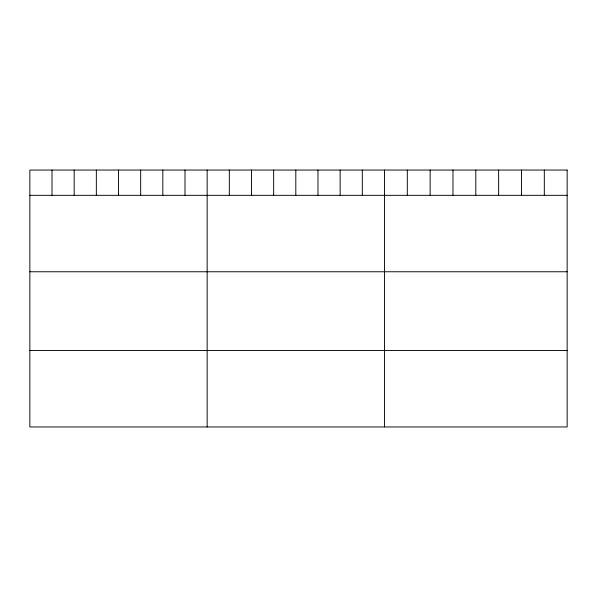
<?xml version="1.0" encoding="UTF-8"?>
<svg xmlns="http://www.w3.org/2000/svg" width="597" height="597" viewBox="0 0 597 597"><rect width="100%" height="100%" fill="white"/><g stroke="black" fill="none" stroke-linecap="round" stroke-linejoin="round"><path stroke-width="0.9" d="M29.85 195.323L567.15 195.323M29.85 271.762L567.15 271.762M29.85 350.514L567.15 350.514M544.315 170.048L544.315 195.323M521.479 170.048L521.479 195.323M498.644 170.048L498.644 195.323M475.809 170.048L475.809 195.323M452.974 170.048L452.974 195.323M430.138 170.048L430.138 195.323M407.303 170.048L407.303 195.323M384.468 170.048L384.468 426.952M362.304 170.048L362.304 195.323M340.141 170.048L340.141 195.323M317.977 170.048L317.977 195.323M295.813 170.048L295.813 195.323M273.65 170.048L273.65 195.323M251.486 170.048L251.486 195.323M229.323 170.048L229.323 195.323M207.159 170.048L207.159 426.952M184.995 170.048L184.995 195.323M162.832 170.048L162.832 195.323M140.668 170.048L140.668 195.323M118.505 170.048L118.505 195.323M96.341 170.048L96.341 195.323M74.177 170.048L74.177 195.323M52.014 170.048L52.014 195.323M567.15 170.048L29.85 170.048L29.85 426.952L567.15 426.952L567.15 170.048"/></g></svg>
